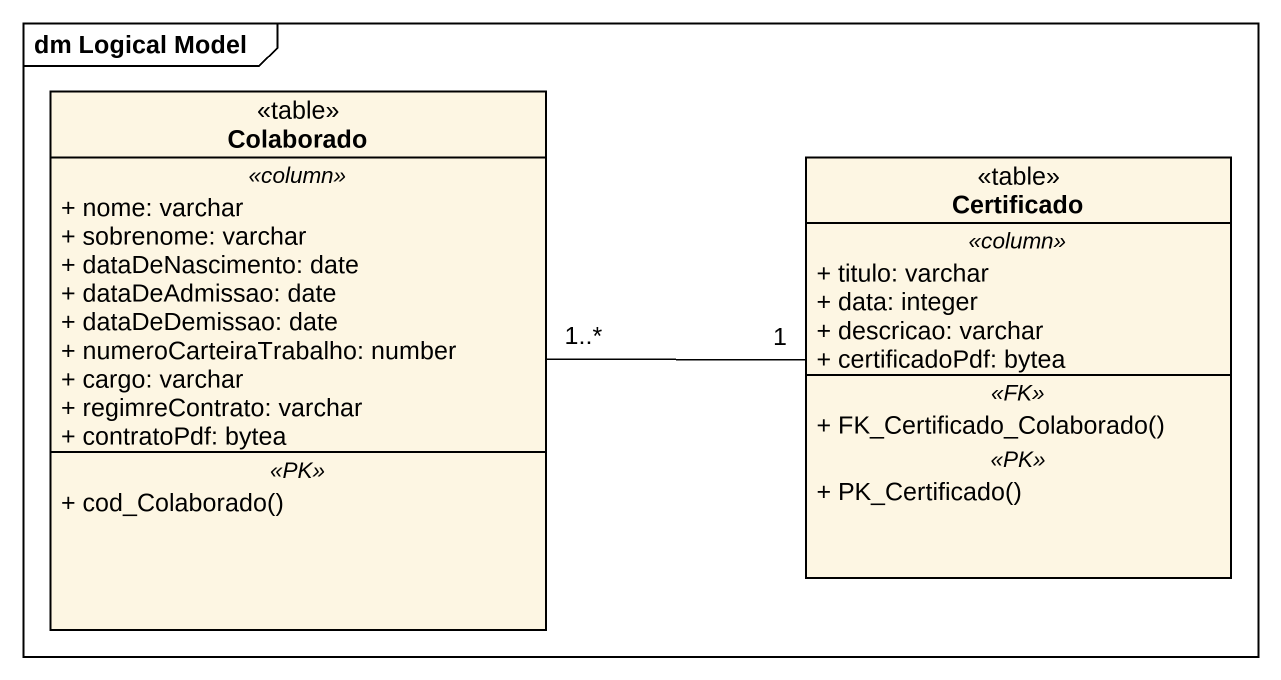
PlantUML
@startuml
mainframe dm Logical Model
hide circle
hide empty members
skinparam classAttributeIconSize 0
class Colaborado <<table>> {
  .. <<column>> ..
  + nome: varchar
  + sobrenome: varchar
  + dataDeNascimento: date
  + dataDeAdmissao: date
  + dataDeDemissao: date
  + numeroCarteiraTrabalho: number
  + cargo: varchar
  + regimreContrato: varchar
  + contratoPdf: bytea
  .. <<PK>> ..
  + cod_Colaborado()
}
class Certificado <<table>> {
  .. <<column>> ..
  + titulo: varchar
  + data: integer
  + descricao: varchar
  + certificadoPdf: bytea
  .. <<FK>> ..
  + FK_Certificado_Colaborado()
  .. <<PK>> ..
  + PK_Certificado()
}
Certificado "1" -left- "1..*" Colaborado
@enduml
